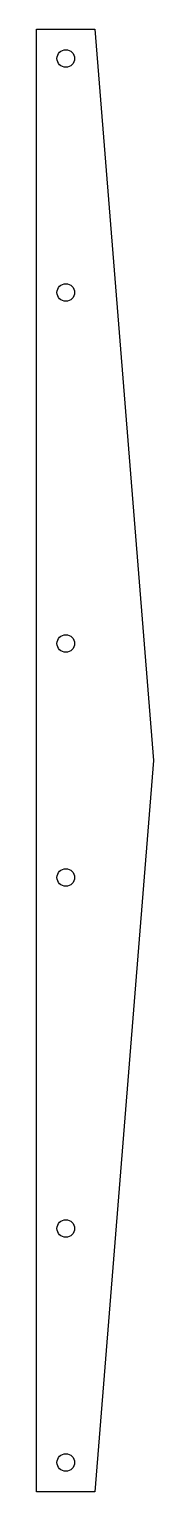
# Model space of a CAD drawing. Header units: millimetres. Extents: x -102 to -82, y -107 to 143.
import ezdxf

# ---------------------------------------------------------------- set-up
doc = ezdxf.new("R2010")
doc.units = ezdxf.units.MM
doc.layers.get('0').update_dxf_attribs({"linetype": 'CONTINUOUS'})

msp = doc.modelspace()

# ---------------------------------------------------------------- linework, layer by layer
msp.add_lwpolyline([(-92, -106.825), (-102, -106.825), (-102, 143.175), (-92, 143.175), (-82, 18.175)], close=True)
for centre in [(-97, 138.175), (-97, 98.175), (-97, 38.175), (-97, -1.825), (-97, -61.825), (-97, -101.825)]:
    msp.add_circle(centre, 1.5)

doc.saveas('drawing.dxf')
